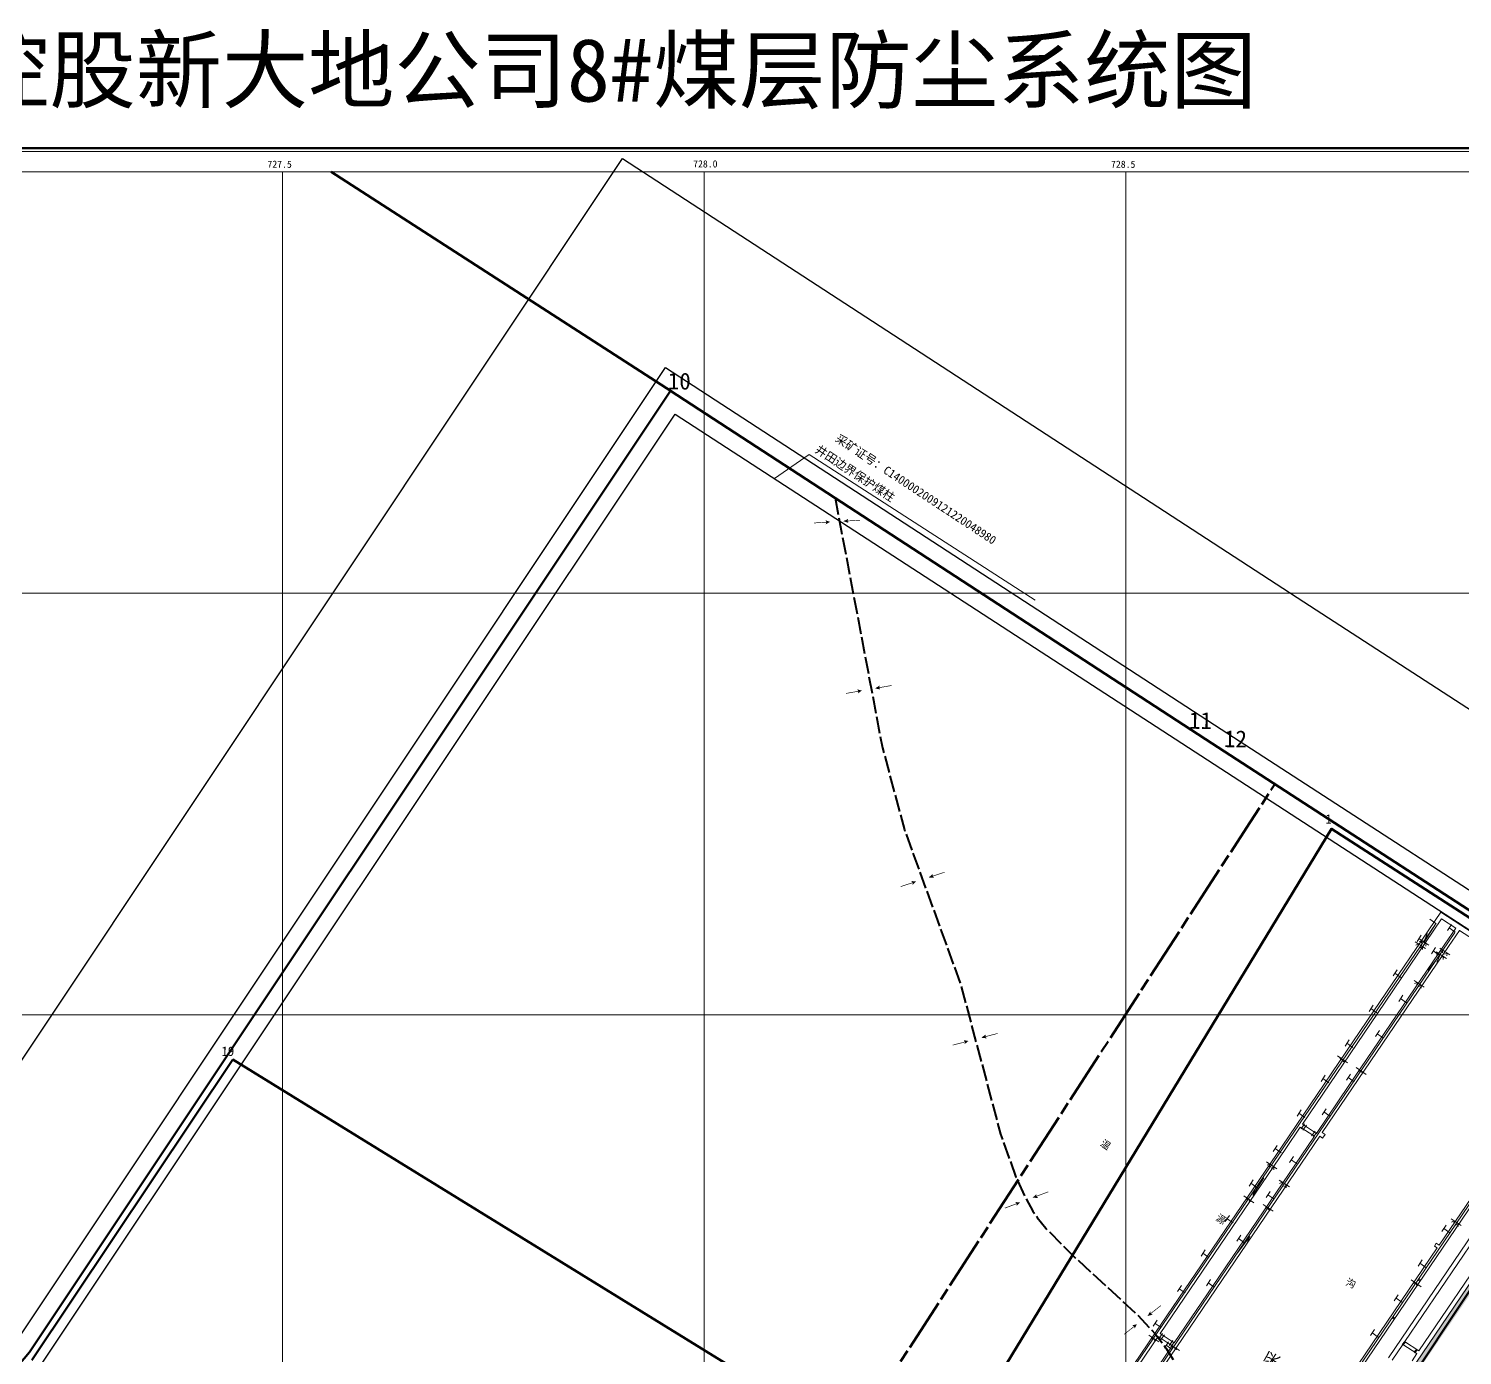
# Model space of a CAD drawing. Header units: inches. Extents: x 19725493 to 19730068, y 4137932 to 4142732.
# Drawn here: x 19727199 to 19728899, y 4141096 to 4142670 of the extents above; entities that cross this region are included whole.
import ezdxf

# ---------------------------------------------------------------- set-up
doc = ezdxf.new("R2010")
doc.units = ezdxf.units.IN
doc.header["$MEASUREMENT"] = 0
doc.linetypes.add('推测向背斜轴', pattern=[0.022, 0.01, -0.002, 0.01])
doc.linetypes.add('采区边界_1', pattern=[0.03, 0.0125, -0.001, 0.003, -0.001, 0.0125])
doc.layers.get('0').update_dxf_attribs({"lineweight": 0})
for name, color, linetype, lineweight in [('2026年下半年衔接计划', 7, 'Continuous', 0), ('井田边界', 7, 'Continuous', 0), ('保安煤柱', 7, 'Continuous', 0), ('周边煤矿示意图', 7, 'Continuous', 0), ('图形修饰', 7, 'Continuous', 0), ('工作面编号', 7, 'Continuous', 0), ('文字注记', 7, 'Continuous', 0), ('次要巷道', 7, 'Continuous', 0), ('煤巷', 7, 'Continuous', 0), ('煤巷xdd0800ccj', 7, 'Continuous', 0), ('经纬网', 7, 'Continuous', 0), ('通风系统图', 7, 'Continuous', 0), ('采区边界线', 7, 'Continuous', 0), ('采空区边界颜色', 7, 'Continuous', 15), ('防尘', 7, 'Continuous', 0)]:
    doc.layers.add(name, color=color, linetype=linetype, lineweight=lineweight)
doc.styles.add('仿宋', font='')
doc.styles.add('宋体', font='')
doc.styles.add('黑体', font='')
doc.styles.get('仿宋').set_extended_font_data('仿宋')
doc.styles.get('宋体').set_extended_font_data('宋体')
doc.styles.get('黑体').set_extended_font_data('黑体')
doc.linetypes.add('井田边界', pattern='A,0.02,-0.002,0.0025,[22,8#煤防尘系统图（7月份）.shx,S=3.93701e-05,R=0,X=0,Y=-0.0025],0.0025,-0.002,0.02', length=0.049)

# ---------------------------------------------------------------- blocks, each defined once
blk = doc.blocks.new('一般向斜轴')
for points in [[(2.4, 13.5), (0, 12.5), (-2.4, 13.5), (0.1, 8.2)], [(0, -7.5), (-2.4, -13.5), (0, -12.5), (2.4, -13.5)]]:
    blk.add_hatch(color=0).paths.add_polyline_path(points, flags=17)
at = {"color": 0, "const_width": 0.75}
for points in [[(0, 12.5), (0, 27.5)], [(0, -12.5), (0, -27.5)]]:
    blk.add_lwpolyline(points, dxfattribs=at)

msp = doc.modelspace()

# ---------------------------------------------------------------- hatches: boundary and pattern name
at = {"layer": '通风系统图', "true_color": 0xff0000}
for points in [[(19728830.6, 4141113.3), (19728827.3, 4141109.2), (19728829.3, 4141107.7), (19728832.5, 4141111.8)], [(19728844.5, 4141104), (19728841.3, 4141100), (19728843.2, 4141098.4), (19728846.4, 4141102.5)]]:
    msp.add_hatch(color=1, dxfattribs=at).paths.add_polyline_path(points, flags=17)
at = {"layer": '采空区边界颜色', "true_color": 0xffc000}
msp.add_hatch(color=40, dxfattribs=at).paths.add_polyline_path([(19728615.6, 4140750.5), (19729072.5, 4141423.6), (19729252.6, 4141306.6), (19728795.7, 4140633.5), (19728615.6, 4140750.5), (19728626.2, 4140752.7), (19728793.6, 4140644), (19729241.9, 4141304.5), (19729074.6, 4141413.2), (19728626.2, 4140752.7)], flags=17)

# ---------------------------------------------------------------- linework, layer by layer
at = {"linetype": 'Continuous'}
for p, q in [((19728083.4, 4142136), (19728124.7, 4142164.7)), ((19728124.7, 4142164.7), (19728392.6, 4141991.7))]:
    msp.add_line(p, q, dxfattribs=at)
at = {"color": 7}
for centre in [(19728848.1, 4141185.6), (19728817.5, 4141140.5)]:
    msp.add_circle(centre, 1, dxfattribs=at)
at = {"layer": '2026年下半年衔接计划', "color": 1, "lineweight": 100, "true_color": 0xff0000, "flags": 128}
for points in [[(19728462.5, 4140504), (19729114.3, 4141482.3), (19728743.9, 4141720.7), (19728743.9, 4141720.7), (19728268.1, 4140937.2), (19727441, 4141447.1)], [(19727441, 4141447.1), (19727202.8, 4141090.5)]]:
    msp.add_lwpolyline(points, dxfattribs=at)
at = {"layer": '井田边界', "color": 7, "linetype": '井田边界', "lineweight": 120, "ltscale": 5000}
msp.add_line((19727960.8, 4142239.5), (19727557.8, 4142500), dxfattribs=at)
at = {"layer": '井田边界', "linetype": '井田边界', "lineweight": 120, "ltscale": 5000}
msp.add_line((19727943.2, 4142250.9), (19727943.2, 4142250.9), dxfattribs=at)
msp.add_line((19727943.2, 4142250.9), (19727943.2, 4142250.9), dxfattribs=at)
at = {"layer": '井田边界', "color": 7, "linetype": '井田边界', "lineweight": 120, "ltscale": 5000, "flags": 128}
msp.add_lwpolyline([(19727960, 4142240), (19728602.4, 4141822), (19729500, 4141240), (19728748, 4140132), (19729600, 4139600), (19728730, 4138390), (19728050, 4138850), (19727420, 4139210), (19727564, 4139358), (19727240, 4139540), (19727134, 4139410), (19726400, 4140150), (19727200, 4141100), (19727960, 4142240)], dxfattribs=at)
at = {"layer": '保安煤柱', "color": 1, "linetype": 'Continuous', "lineweight": 30, "true_color": 0xff0000, "flags": 128}
for points in [[(19727903.3, 4142515.5), (19728711.4, 4141989.7), (19729780.2, 4141296.7), (19729030.2, 4140191.6), (19729887, 4139656.6), (19728778.9, 4138115.4), (19727944.2, 4138680.1), (19727096.6, 4139164.4), (19726129.2, 4140139), (19727039.8, 4141220.3), (19727903.3, 4142515.5)], [(19727954.3, 4142267.6), (19728613.3, 4141838.8), (19729528, 4141245.7), (19728776.2, 4140138), (19729628.7, 4139605.7), (19728734.9, 4138362.5), (19728039.4, 4138833), (19727387.7, 4139205.4), (19727531.5, 4139353.3), (19727244.9, 4139514.3), (19727135.5, 4139380.1), (19726372.9, 4140148.9), (19727184, 4141112), (19727954.3, 4142267.6)]]:
    msp.add_lwpolyline(points, dxfattribs=at)
at = {"layer": '保安煤柱', "color": 1, "lineweight": 30, "true_color": 0xff0000, "flags": 128}
msp.add_lwpolyline([(19728573.6, 4138520), (19728061.2, 4138866.6), (19727452.3, 4139214.5), (19727596.5, 4139362.7), (19727235.1, 4139565.7), (19727132.5, 4139439.9), (19726427.1, 4140151.1), (19726427.1, 4140151.1), (19727215.9, 4141088), (19727965.6, 4142212.5), (19727965.6, 4142212.5), (19729472, 4141234.3), (19728722.6, 4140130.2), (19728722.5, 4140130.2), (19729574.2, 4139598.4), (19728725.1, 4138417.5), (19728061.2, 4138866.6)], dxfattribs=at)
at = {"layer": '图形修饰', "color": 7, "linetype": 'Continuous', "lineweight": 0}
for p in [(19730000, 4142500), (19729999.8, 4142500)]:
    msp.add_line(p, (19725999.8, 4142500), dxfattribs=at)
at = {"layer": '图形修饰', "color": 7, "lineweight": 50, "flags": 128}
msp.add_lwpolyline([(19730028, 4137972), (19730028, 4142528), (19725533, 4142528), (19725533, 4137972), (19725533, 4137972), (19730028, 4137972)], dxfattribs=at)
at = {"layer": '图形修饰', "color": 7, "lineweight": 20, "flags": 128}
msp.add_lwpolyline([(19730024, 4137976), (19730024, 4142524), (19730024, 4142524), (19725537, 4142524), (19725537, 4137976), (19730024, 4137976)], dxfattribs=at)
at = {"layer": '次要巷道', "color": 1, "linetype": '推测向背斜轴', "lineweight": 40, "ltscale": 2000, "true_color": 0xff0000, "flags": 128}
msp.add_lwpolyline([(19728155.3, 4142113.2), (19728211.5, 4141816.8), (19728237.5, 4141719.6), (19728304.1, 4141536.6), (19728351.6, 4141358.5), (19728369.9, 4141307.4), (19728381.2, 4141282.9), (19728390, 4141267.2), (19728395, 4141259.7), (19728405.1, 4141247.1), (19728440.2, 4141211.9), (19728513.5, 4141144.7), (19728534.8, 4141121.7), (19728548.5, 4141103.9), (19728556.1, 4141091.5), (19728560.9, 4141082), (19728563.4, 4141075.3), (19728564.4, 4141071.9), (19728565.4, 4141067.6), (19728566.5, 4141058.6), (19728566.8, 4141044.7), (19728565.4, 4141025.5), (19728559.9, 4140996), (19728548.3, 4140956.2), (19728533.4, 4140917.1), (19728497.7, 4140841.6), (19728370.9, 4140624.3), (19728341.2, 4140558.5), (19728270.2, 4140356.5)], dxfattribs=at)
at = {"layer": '煤巷', "lineweight": 9}
for p, q in [((19728794.4, 4141504.7), (19728873.8, 4141621.6)), ((19729310.6, 4141337.9), (19728873.6, 4141621.7)), ((19728798.7, 4141501.7), (19728874.7, 4141613.8)), ((19728891.5, 4141602.9), (19728874.7, 4141613.8)), ((19728878.7, 4141584), (19728891.5, 4141602.9)), ((19728883, 4141581.1), (19728895.9, 4141600)), ((19728952.1, 4141563.5), (19728895.9, 4141600)), ((19728764.8, 4141416.2), (19728878.7, 4141584)), ((19728769.1, 4141413.3), (19728883, 4141581.1)), ((19728685.5, 4141344.3), (19728794.4, 4141504.7)), ((19728709.5, 4141370.3), (19728798.7, 4141501.7)), ((19728353.4, 4140454), (19729059.3, 4141493.9)), ((19728871.7, 4141226.8), (19729054.9, 4141496.8)), ((19728726.3, 4141359.4), (19728764.7, 4141416.1)), ((19728733.2, 4141360.4), (19728769.1, 4141413.3)), ((19728689.8, 4141341.4), (19728707.1, 4141366.9)), ((19728723.9, 4141356), (19728707.1, 4141366.9)), ((19728726.3, 4141359.4), (19728709.5, 4141370.3)), ((19728610.5, 4141188.9), (19728723.9, 4141356)), ((19728614.8, 4141186), (19728730.3, 4141356.1)), ((19728730.3, 4141356.1), (19728733.6, 4141353.8)), ((19728733.2, 4141360.4), (19728736.5, 4141358.1)), ((19728733.6, 4141353.8), (19728736.5, 4141358.1)), ((19728535.5, 4141123.2), (19728685.5, 4141344.2)), ((19728541, 4141122), (19728689.8, 4141341.4)), ((19728866.1, 4141225.7), (19728868.4, 4141229.1)), ((19728868.4, 4141229.1), (19728871.7, 4141226.8)), ((19728602.1, 4140829.7), (19728869.4, 4141223.5)), ((19728866.1, 4141225.7), (19728869.4, 4141223.5)), ((19728493.8, 4141007.7), (19728614.8, 4141186)), ((19728557.5, 4141110.8), (19728610.5, 4141188.9)), ((19728415.2, 4140946), (19728535.5, 4141123.2)), ((19728481.1, 4141033.9), (19728538.6, 4141118.5)), ((19728538.6, 4141118.5), (19728555.1, 4141107.3)), ((19728541, 4141122), (19728557.5, 4141110.8)), ((19728501.6, 4141028.4), (19728555.1, 4141107.3))]:
    msp.add_line(p, q, dxfattribs=at)
at = {"layer": '煤巷xdd0800ccj', "color": 1, "lineweight": 9, "true_color": 0xff0000}
msp.add_line((19728898.5, 4141598.3), (19728895.9, 4141600), dxfattribs=at)
at = {"layer": '煤巷xdd0800ccj', "lineweight": 9}
for p, q in [((19728811.5, 4141093.3), (19728956.1, 4141306.2)), ((19728830.9, 4141112.5), (19728960.4, 4141303.3)), ((19728844, 4141087), (19728954.1, 4141249.2)), ((19728847.6, 4141101.6), (19728945, 4141245)), ((19728847.6, 4141101.6), (19728830.8, 4141112.6)), ((19728815.9, 4141090.5), (19728828.5, 4141109.1)), ((19728845.3, 4141098.2), (19728828.5, 4141109.1)), ((19728839.6, 4141089.8), (19728845.3, 4141098.2))]:
    msp.add_line(p, q, dxfattribs=at)
at = {"layer": '经纬网', "color": 18, "lineweight": 9, "true_color": 0x260000}
for q in [(19725999.8, 4142500), (19726150, 4142500)]:
    msp.add_line((19730000, 4142500), q, dxfattribs=at)
at = {"layer": '经纬网', "color": 18, "lineweight": 9, "true_color": 0x260000, "flags": 128}
for points in [[(19727500.1, 4138000), (19727500.1, 4142500)], [(19728000.2, 4138000), (19728000.2, 4142500)], [(19728500, 4138000), (19728500, 4142500)], [(19726728, 4142000), (19728927.7, 4142000)], [(19725999.8, 4141500), (19730000, 4141500)]]:
    msp.add_lwpolyline(points, dxfattribs=at)
at = {"layer": '通风系统图', "color": 5, "linetype": 'Continuous', "lineweight": 20, "true_color": 0x0000ff}
for p, q in [((19728867.6, 4141607.4), (19728854.4, 4141586.9)), ((19728854, 4141586.9), (19728857.4, 4141596.4)), ((19728664, 4141306.8), (19728650.9, 4141286.3)), ((19728650.9, 4141286.3), (19728654.3, 4141295.9))]:
    msp.add_line(p, q, dxfattribs=at)
at = {"layer": '通风系统图', "color": 1, "linetype": 'Continuous', "lineweight": 20, "true_color": 0xff0000}
for p, q in [((19728858.6, 4141552.4), (19728873.2, 4141571.8)), ((19728873.2, 4141571.8), (19728869.1, 4141562.6)), ((19728632.7, 4141217.6), (19728647.3, 4141237.1)), ((19728647.3, 4141237.1), (19728643.1, 4141227.8))]:
    msp.add_line(p, q, dxfattribs=at)
at = {"layer": '通风系统图', "color": 26, "lineweight": 15, "true_color": 0x802500}
for p, q in [((19728712.2, 4141370.7), (19728708, 4141364.9)), ((19728714.4, 4141369.2), (19728710.2, 4141363.4)), ((19728724.6, 4141362.1), (19728720.4, 4141356.3)), ((19728726.7, 4141360.6), (19728722.5, 4141354.8)), ((19728543.7, 4141122.2), (19728539.5, 4141116.3)), ((19728545.9, 4141120.6), (19728541.7, 4141114.8)), ((19728555.8, 4141113.6), (19728551.6, 4141107.8)), ((19728557.9, 4141112), (19728553.7, 4141106.2))]:
    msp.add_line(p, q, dxfattribs=at)
at = {"layer": '采区边界线', "color": 1, "linetype": '采区边界_1', "lineweight": 50, "ltscale": 5000, "true_color": 0xff0000, "flags": 128}
msp.add_lwpolyline([(19728101.1, 4140885.3), (19728647.5, 4141728.4), (19728676.8, 4141773.5)], dxfattribs=at)
at = {"layer": '防尘', "color": 5, "linetype": 'Continuous', "lineweight": 15, "true_color": 0x0000ff}
for p, q in [((19728146, 4140547.9), (19728868.1, 4141608.8)), ((19728146, 4140547.9), (19728868.1, 4141608.8)), ((19728146, 4140547.9), (19728868.1, 4141608.8)), ((19728146, 4140547.9), (19728868.1, 4141608.8)), ((19728168.2, 4140534.1), (19728890.3, 4141597.8)), ((19728168.2, 4140534.1), (19728890.3, 4141597.8)), ((19728168.2, 4140534.1), (19728890.3, 4141597.8)), ((19728168.2, 4140534.1), (19728890.3, 4141597.8))]:
    msp.add_line(p, q, dxfattribs=at)
at = {"layer": '防尘', "color": 7, "linetype": 'Continuous', "lineweight": 15}
for p, q in [((19728867.7, 4141608.5), (19728860.6, 4141613.5)), ((19728867.7, 4141608.5), (19728860.6, 4141613.5)), ((19728867.7, 4141608.5), (19728860.6, 4141613.5)), ((19728867.7, 4141608.5), (19728860.6, 4141613.5)), ((19728881.7, 4141600), (19728886.5, 4141607.3)), ((19728881.7, 4141600), (19728886.5, 4141607.3)), ((19728881.7, 4141600), (19728886.5, 4141607.3)), ((19728881.7, 4141600), (19728886.5, 4141607.3)), ((19728881.7, 4141600), (19728886.5, 4141607.3)), ((19728881.7, 4141600), (19728886.5, 4141607.3)), ((19728881.7, 4141600), (19728886.5, 4141607.3)), ((19728881.7, 4141600), (19728886.5, 4141607.3)), ((19728890.8, 4141598.1), (19728883.7, 4141603.1)), ((19728890.8, 4141598.1), (19728883.7, 4141603.1)), ((19728890.8, 4141598.1), (19728883.7, 4141603.1)), ((19728890.8, 4141598.1), (19728883.7, 4141603.1)), ((19728890.8, 4141598.1), (19728883.7, 4141603.1)), ((19728890.8, 4141598.1), (19728883.7, 4141603.1)), ((19728890.8, 4141598.1), (19728883.7, 4141603.1)), ((19728890.8, 4141598.1), (19728883.7, 4141603.1)), ((19728843.5, 4141586.6), (19728855.5, 4141578.6)), ((19728843.5, 4141586.6), (19728855.5, 4141578.6)), ((19728843.5, 4141586.6), (19728855.5, 4141578.6)), ((19728843.5, 4141586.6), (19728855.5, 4141578.6)), ((19728845.6, 4141587.1), (19728850.4, 4141594.4)), ((19728845.6, 4141587.1), (19728850.4, 4141594.4)), ((19728845.6, 4141587.1), (19728850.4, 4141594.4)), ((19728845.6, 4141587.1), (19728850.4, 4141594.4)), ((19728845.6, 4141587.1), (19728850.4, 4141594.4)), ((19728845.6, 4141587.1), (19728850.4, 4141594.4)), ((19728845.6, 4141587.1), (19728850.4, 4141594.4)), ((19728845.6, 4141587.1), (19728850.4, 4141594.4)), ((19728847.6, 4141590.7), (19728859.6, 4141582.7)), ((19728847.6, 4141590.7), (19728859.6, 4141582.7)), ((19728847.6, 4141590.7), (19728859.6, 4141582.7)), ((19728847.6, 4141590.7), (19728859.6, 4141582.7)), ((19728854.8, 4141585.5), (19728847.7, 4141590.4)), ((19728854.8, 4141585.5), (19728847.7, 4141590.4)), ((19728854.8, 4141585.5), (19728847.7, 4141590.4)), ((19728854.8, 4141585.5), (19728847.7, 4141590.4)), ((19728851.2, 4141588.3), (19728848.1, 4141586.9)), ((19728851.2, 4141588.3), (19728848.1, 4141586.9)), ((19728851.2, 4141588.3), (19728848.1, 4141586.9)), ((19728851.2, 4141588.3), (19728848.1, 4141586.9)), ((19728851.2, 4141588.3), (19728851, 4141585)), ((19728851.2, 4141588.3), (19728851, 4141585)), ((19728851.2, 4141588.3), (19728851, 4141585)), ((19728851.2, 4141588.3), (19728851, 4141585)), ((19728847.1, 4141584.2), (19728844, 4141582.7)), ((19728847.1, 4141584.2), (19728844, 4141582.7)), ((19728847.1, 4141584.2), (19728844, 4141582.7)), ((19728847.1, 4141584.2), (19728844, 4141582.7)), ((19728847.1, 4141584.2), (19728846.9, 4141580.9)), ((19728847.1, 4141584.2), (19728846.9, 4141580.9)), ((19728847.1, 4141584.2), (19728846.9, 4141580.9)), ((19728847.1, 4141584.2), (19728846.9, 4141580.9)), ((19728852.1, 4141580.7), (19728849, 4141579.3)), ((19728852.1, 4141580.7), (19728849, 4141579.3)), ((19728852.1, 4141580.7), (19728849, 4141579.3)), ((19728852.1, 4141580.7), (19728849, 4141579.3)), ((19728852.1, 4141580.7), (19728851.9, 4141577.4)), ((19728852.1, 4141580.7), (19728851.9, 4141577.4)), ((19728852.1, 4141580.7), (19728851.9, 4141577.4)), ((19728852.1, 4141580.7), (19728851.9, 4141577.4)), ((19728856.3, 4141584.9), (19728853.2, 4141583.4)), ((19728856.3, 4141584.9), (19728853.2, 4141583.4)), ((19728856.3, 4141584.9), (19728853.2, 4141583.4)), ((19728856.3, 4141584.9), (19728853.2, 4141583.4)), ((19728856.3, 4141584.9), (19728856.1, 4141581.6)), ((19728856.3, 4141584.9), (19728856.1, 4141581.6)), ((19728856.3, 4141584.9), (19728856.1, 4141581.6)), ((19728856.3, 4141584.9), (19728856.1, 4141581.6)), ((19728862.8, 4141572.5), (19728867.6, 4141579.7)), ((19728862.8, 4141572.5), (19728867.6, 4141579.7)), ((19728862.8, 4141572.5), (19728867.6, 4141579.7)), ((19728862.8, 4141572.5), (19728867.6, 4141579.7)), ((19728871.9, 4141570.8), (19728864.8, 4141575.8)), ((19728871.9, 4141570.8), (19728864.8, 4141575.8)), ((19728871.9, 4141570.8), (19728864.8, 4141575.8)), ((19728871.9, 4141570.8), (19728864.8, 4141575.8)), ((19728868.3, 4141574.9), (19728880.3, 4141566.9)), ((19728868.3, 4141574.9), (19728880.3, 4141566.9)), ((19728868.3, 4141574.9), (19728880.3, 4141566.9)), ((19728868.3, 4141574.9), (19728880.3, 4141566.9)), ((19728871.9, 4141572.5), (19728868.8, 4141571.1)), ((19728871.9, 4141572.5), (19728868.8, 4141571.1)), ((19728871.9, 4141572.5), (19728868.8, 4141571.1)), ((19728871.9, 4141572.5), (19728868.8, 4141571.1)), ((19728871.9, 4141572.5), (19728871.7, 4141569.2)), ((19728871.9, 4141572.5), (19728871.7, 4141569.2)), ((19728871.9, 4141572.5), (19728871.7, 4141569.2)), ((19728871.9, 4141572.5), (19728871.7, 4141569.2)), ((19728872.5, 4141579.1), (19728884.4, 4141571.1)), ((19728872.5, 4141579.1), (19728884.4, 4141571.1)), ((19728872.5, 4141579.1), (19728884.4, 4141571.1)), ((19728872.5, 4141579.1), (19728884.4, 4141571.1)), ((19728876.1, 4141576.7), (19728872.9, 4141575.2)), ((19728876.1, 4141576.7), (19728872.9, 4141575.2)), ((19728876.1, 4141576.7), (19728872.9, 4141575.2)), ((19728876.1, 4141576.7), (19728872.9, 4141575.2)), ((19728877, 4141569.1), (19728873.8, 4141567.6)), ((19728877, 4141569.1), (19728873.8, 4141567.6)), ((19728877, 4141569.1), (19728873.8, 4141567.6)), ((19728877, 4141569.1), (19728873.8, 4141567.6)), ((19728876.1, 4141576.7), (19728875.8, 4141573.4)), ((19728876.1, 4141576.7), (19728875.8, 4141573.4)), ((19728876.1, 4141576.7), (19728875.8, 4141573.4)), ((19728876.1, 4141576.7), (19728875.8, 4141573.4)), ((19728877, 4141569.1), (19728876.7, 4141565.8)), ((19728877, 4141569.1), (19728876.7, 4141565.8)), ((19728877, 4141569.1), (19728876.7, 4141565.8)), ((19728877, 4141569.1), (19728876.7, 4141565.8)), ((19728881.1, 4141573.2), (19728878, 4141571.8)), ((19728881.1, 4141573.2), (19728878, 4141571.8)), ((19728881.1, 4141573.2), (19728878, 4141571.8)), ((19728881.1, 4141573.2), (19728878, 4141571.8)), ((19728881.1, 4141573.2), (19728880.9, 4141569.9)), ((19728881.1, 4141573.2), (19728880.9, 4141569.9)), ((19728881.1, 4141573.2), (19728880.9, 4141569.9)), ((19728881.1, 4141573.2), (19728880.9, 4141569.9)), ((19728817.1, 4141546.1), (19728821.9, 4141553.4)), ((19728817.1, 4141546.1), (19728821.9, 4141553.4)), ((19728817.1, 4141546.1), (19728821.9, 4141553.4)), ((19728817.1, 4141546.1), (19728821.9, 4141553.4)), ((19728826.2, 4141544.4), (19728819.1, 4141549.4)), ((19728826.2, 4141544.4), (19728819.1, 4141549.4)), ((19728826.2, 4141544.4), (19728819.1, 4141549.4)), ((19728826.2, 4141544.4), (19728819.1, 4141549.4)), ((19728842.1, 4141540.9), (19728854.1, 4141532.8)), ((19728842.1, 4141540.9), (19728854.1, 4141532.8)), ((19728842.1, 4141540.9), (19728854.1, 4141532.8)), ((19728842.1, 4141540.9), (19728854.1, 4141532.8)), ((19728845.7, 4141538.5), (19728842.6, 4141537)), ((19728845.7, 4141538.5), (19728842.6, 4141537)), ((19728845.7, 4141538.5), (19728842.6, 4141537)), ((19728845.7, 4141538.5), (19728842.6, 4141537)), ((19728845.7, 4141538.5), (19728845.4, 4141535.2)), ((19728845.7, 4141538.5), (19728845.4, 4141535.2)), ((19728845.7, 4141538.5), (19728845.4, 4141535.2)), ((19728845.7, 4141538.5), (19728845.4, 4141535.2)), ((19728850.7, 4141535), (19728847.6, 4141533.5)), ((19728850.7, 4141535), (19728847.6, 4141533.5)), ((19728850.7, 4141535), (19728847.6, 4141533.5)), ((19728850.7, 4141535), (19728847.6, 4141533.5)), ((19728850.7, 4141535), (19728850.5, 4141531.7)), ((19728850.7, 4141535), (19728850.5, 4141531.7)), ((19728850.7, 4141535), (19728850.5, 4141531.7)), ((19728850.7, 4141535), (19728850.5, 4141531.7)), ((19728823.9, 4141515.9), (19728828.8, 4141523.2)), ((19728823.9, 4141515.9), (19728828.8, 4141523.2)), ((19728823.9, 4141515.9), (19728828.8, 4141523.2)), ((19728823.9, 4141515.9), (19728828.8, 4141523.2)), ((19728833.1, 4141514.2), (19728826, 4141519.2)), ((19728833.1, 4141514.2), (19728826, 4141519.2)), ((19728833.1, 4141514.2), (19728826, 4141519.2)), ((19728833.1, 4141514.2), (19728826, 4141519.2)), ((19728788.8, 4141504.1), (19728793.6, 4141511.3)), ((19728788.8, 4141504.1), (19728793.6, 4141511.3)), ((19728788.8, 4141504.1), (19728793.6, 4141511.3)), ((19728788.8, 4141504.1), (19728793.6, 4141511.3)), ((19728788.8, 4141504.1), (19728793.6, 4141511.3)), ((19728788.8, 4141504.1), (19728793.6, 4141511.3)), ((19728788.8, 4141504.1), (19728793.6, 4141511.3)), ((19728788.8, 4141504.1), (19728793.6, 4141511.3)), ((19728788.8, 4141504.1), (19728793.6, 4141511.3)), ((19728788.8, 4141504.1), (19728793.6, 4141511.3)), ((19728788.8, 4141504.1), (19728793.6, 4141511.3)), ((19728788.8, 4141504.1), (19728793.6, 4141511.3)), ((19728797.9, 4141502.4), (19728790.8, 4141507.4)), ((19728797.9, 4141502.4), (19728790.8, 4141507.4)), ((19728797.9, 4141502.4), (19728790.8, 4141507.4)), ((19728797.9, 4141502.4), (19728790.8, 4141507.4)), ((19728797.9, 4141502.4), (19728790.8, 4141507.4)), ((19728797.9, 4141502.4), (19728790.8, 4141507.4)), ((19728797.9, 4141502.4), (19728790.8, 4141507.4)), ((19728797.9, 4141502.4), (19728790.8, 4141507.4)), ((19728760.2, 4141463), (19728765, 4141470.3)), ((19728760.2, 4141463), (19728765, 4141470.3)), ((19728760.2, 4141463), (19728765, 4141470.3)), ((19728760.2, 4141463), (19728765, 4141470.3)), ((19728796.4, 4141474.3), (19728801.2, 4141481.5)), ((19728796.4, 4141474.3), (19728801.2, 4141481.5)), ((19728796.4, 4141474.3), (19728801.2, 4141481.5)), ((19728796.4, 4141474.3), (19728801.2, 4141481.5)), ((19728805.5, 4141472.6), (19728798.4, 4141477.6)), ((19728805.5, 4141472.6), (19728798.4, 4141477.6)), ((19728805.5, 4141472.6), (19728798.4, 4141477.6)), ((19728805.5, 4141472.6), (19728798.4, 4141477.6)), ((19728751.2, 4141451.3), (19728763.1, 4141443.2)), ((19728751.2, 4141451.3), (19728763.1, 4141443.2)), ((19728751.2, 4141451.3), (19728763.1, 4141443.2)), ((19728751.2, 4141451.3), (19728763.1, 4141443.2)), ((19728769.4, 4141461.4), (19728762.3, 4141466.3)), ((19728769.4, 4141461.4), (19728762.3, 4141466.3)), ((19728769.4, 4141461.4), (19728762.3, 4141466.3)), ((19728769.4, 4141461.4), (19728762.3, 4141466.3)), ((19728773.5, 4141437.4), (19728785.4, 4141429.3)), ((19728773.5, 4141437.4), (19728785.4, 4141429.3)), ((19728773.5, 4141437.4), (19728785.4, 4141429.3)), ((19728773.5, 4141437.4), (19728785.4, 4141429.3)), ((19728731.9, 4141421), (19728736.7, 4141428.3)), ((19728731.9, 4141421), (19728736.7, 4141428.3)), ((19728731.9, 4141421), (19728736.7, 4141428.3)), ((19728731.9, 4141421), (19728736.7, 4141428.3)), ((19728731.9, 4141421), (19728736.7, 4141428.3)), ((19728731.9, 4141421), (19728736.7, 4141428.3)), ((19728731.9, 4141421), (19728736.7, 4141428.3)), ((19728731.9, 4141421), (19728736.7, 4141428.3)), ((19728731.9, 4141421), (19728736.7, 4141428.3)), ((19728731.9, 4141421), (19728736.7, 4141428.3)), ((19728731.9, 4141421), (19728736.7, 4141428.3)), ((19728731.9, 4141421), (19728736.7, 4141428.3)), ((19728741.1, 4141419.3), (19728734, 4141424.3)), ((19728741.1, 4141419.3), (19728734, 4141424.3)), ((19728741.1, 4141419.3), (19728734, 4141424.3)), ((19728741.1, 4141419.3), (19728734, 4141424.3)), ((19728741.1, 4141419.3), (19728734, 4141424.3)), ((19728741.1, 4141419.3), (19728734, 4141424.3)), ((19728741.1, 4141419.3), (19728734, 4141424.3)), ((19728741.1, 4141419.3), (19728734, 4141424.3)), ((19728761.8, 4141422.4), (19728766.6, 4141429.7)), ((19728761.8, 4141422.4), (19728766.6, 4141429.7)), ((19728761.8, 4141422.4), (19728766.6, 4141429.7)), ((19728761.8, 4141422.4), (19728766.6, 4141429.7)), ((19728761.8, 4141422.4), (19728766.6, 4141429.7)), ((19728761.8, 4141422.4), (19728766.6, 4141429.7)), ((19728761.8, 4141422.4), (19728766.6, 4141429.7)), ((19728761.8, 4141422.4), (19728766.6, 4141429.7)), ((19728770.9, 4141420.5), (19728763.8, 4141425.5)), ((19728770.9, 4141420.5), (19728763.8, 4141425.5)), ((19728770.9, 4141420.5), (19728763.8, 4141425.5)), ((19728770.9, 4141420.5), (19728763.8, 4141425.5)), ((19728770.9, 4141420.5), (19728763.8, 4141425.5)), ((19728770.9, 4141420.5), (19728763.8, 4141425.5)), ((19728770.9, 4141420.5), (19728763.8, 4141425.5)), ((19728770.9, 4141420.5), (19728763.8, 4141425.5)), ((19728703.3, 4141380), (19728708.1, 4141387.2)), ((19728703.3, 4141380), (19728708.1, 4141387.2)), ((19728703.3, 4141380), (19728708.1, 4141387.2)), ((19728703.3, 4141380), (19728708.1, 4141387.2)), ((19728712.5, 4141378.3), (19728705.4, 4141383.3)), ((19728712.5, 4141378.3), (19728705.4, 4141383.3)), ((19728712.5, 4141378.3), (19728705.4, 4141383.3)), ((19728712.5, 4141378.3), (19728705.4, 4141383.3)), ((19728732.9, 4141381.4), (19728737.7, 4141388.7)), ((19728732.9, 4141381.4), (19728737.7, 4141388.7)), ((19728732.9, 4141381.4), (19728737.7, 4141388.7)), ((19728732.9, 4141381.4), (19728737.7, 4141388.7)), ((19728742.1, 4141379.8), (19728735, 4141384.8)), ((19728742.1, 4141379.8), (19728735, 4141384.8)), ((19728742.1, 4141379.8), (19728735, 4141384.8)), ((19728742.1, 4141379.8), (19728735, 4141384.8)), ((19728675, 4141337.9), (19728679.8, 4141345.2)), ((19728675, 4141337.9), (19728679.8, 4141345.2)), ((19728675, 4141337.9), (19728679.8, 4141345.2)), ((19728675, 4141337.9), (19728679.8, 4141345.2)), ((19728675, 4141337.9), (19728679.8, 4141345.2)), ((19728675, 4141337.9), (19728679.8, 4141345.2)), ((19728675, 4141337.9), (19728679.8, 4141345.2)), ((19728675, 4141337.9), (19728679.8, 4141345.2)), ((19728675, 4141337.9), (19728679.8, 4141345.2)), ((19728675, 4141337.9), (19728679.8, 4141345.2)), ((19728675, 4141337.9), (19728679.8, 4141345.2)), ((19728675, 4141337.9), (19728679.8, 4141345.2)), ((19728684.2, 4141336.3), (19728677.1, 4141341.3)), ((19728684.2, 4141336.3), (19728677.1, 4141341.3)), ((19728684.2, 4141336.3), (19728677.1, 4141341.3)), ((19728684.2, 4141336.3), (19728677.1, 4141341.3)), ((19728684.2, 4141336.3), (19728677.1, 4141341.3)), ((19728684.2, 4141336.3), (19728677.1, 4141341.3)), ((19728684.2, 4141336.3), (19728677.1, 4141341.3)), ((19728684.2, 4141336.3), (19728677.1, 4141341.3)), ((19728694.1, 4141324.9), (19728698.9, 4141332.1)), ((19728694.1, 4141324.9), (19728698.9, 4141332.1)), ((19728694.1, 4141324.9), (19728698.9, 4141332.1)), ((19728694.1, 4141324.9), (19728698.9, 4141332.1)), ((19728667.1, 4141325.5), (19728679.1, 4141317.5)), ((19728667.1, 4141325.5), (19728679.1, 4141317.5)), ((19728667.1, 4141325.5), (19728679.1, 4141317.5)), ((19728667.1, 4141325.5), (19728679.1, 4141317.5)), ((19728670.7, 4141323.1), (19728667.6, 4141321.6)), ((19728670.7, 4141323.1), (19728667.6, 4141321.6)), ((19728670.7, 4141323.1), (19728667.6, 4141321.6)), ((19728670.7, 4141323.1), (19728667.6, 4141321.6)), ((19728670.7, 4141323.1), (19728670.5, 4141319.8)), ((19728670.7, 4141323.1), (19728670.5, 4141319.8)), ((19728670.7, 4141323.1), (19728670.5, 4141319.8)), ((19728670.7, 4141323.1), (19728670.5, 4141319.8)), ((19728675.8, 4141319.6), (19728672.7, 4141318.1)), ((19728675.8, 4141319.6), (19728672.7, 4141318.1)), ((19728675.8, 4141319.6), (19728672.7, 4141318.1)), ((19728675.8, 4141319.6), (19728672.7, 4141318.1)), ((19728675.8, 4141319.6), (19728675.5, 4141316.3)), ((19728675.8, 4141319.6), (19728675.5, 4141316.3)), ((19728675.8, 4141319.6), (19728675.5, 4141316.3)), ((19728675.8, 4141319.6), (19728675.5, 4141316.3)), ((19728703.2, 4141323.2), (19728696.1, 4141328.2)), ((19728703.2, 4141323.2), (19728696.1, 4141328.2)), ((19728703.2, 4141323.2), (19728696.1, 4141328.2)), ((19728703.2, 4141323.2), (19728696.1, 4141328.2)), ((19728646.5, 4141296.9), (19728651.3, 4141304.2)), ((19728646.5, 4141296.9), (19728651.3, 4141304.2)), ((19728646.5, 4141296.9), (19728651.3, 4141304.2)), ((19728646.5, 4141296.9), (19728651.3, 4141304.2)), ((19728655.6, 4141295.2), (19728648.5, 4141300.2)), ((19728655.6, 4141295.2), (19728648.5, 4141300.2)), ((19728655.6, 4141295.2), (19728648.5, 4141300.2)), ((19728655.6, 4141295.2), (19728648.5, 4141300.2)), ((19728682.1, 4141303.9), (19728694.1, 4141295.9)), ((19728682.1, 4141303.9), (19728694.1, 4141295.9)), ((19728682.1, 4141303.9), (19728694.1, 4141295.9)), ((19728682.1, 4141303.9), (19728694.1, 4141295.9)), ((19728685.7, 4141301.5), (19728682.6, 4141300.1)), ((19728685.7, 4141301.5), (19728682.6, 4141300.1)), ((19728685.7, 4141301.5), (19728682.6, 4141300.1)), ((19728685.7, 4141301.5), (19728682.6, 4141300.1)), ((19728685.7, 4141301.5), (19728685.5, 4141298.3)), ((19728685.7, 4141301.5), (19728685.5, 4141298.3)), ((19728685.7, 4141301.5), (19728685.5, 4141298.3)), ((19728685.7, 4141301.5), (19728685.5, 4141298.3)), ((19728690.7, 4141298.1), (19728687.6, 4141296.6)), ((19728690.7, 4141298.1), (19728687.6, 4141296.6)), ((19728690.7, 4141298.1), (19728687.6, 4141296.6)), ((19728690.7, 4141298.1), (19728687.6, 4141296.6)), ((19728690.7, 4141298.1), (19728690.5, 4141294.8)), ((19728690.7, 4141298.1), (19728690.5, 4141294.8)), ((19728690.7, 4141298.1), (19728690.5, 4141294.8)), ((19728690.7, 4141298.1), (19728690.5, 4141294.8)), ((19728640.2, 4141285.3), (19728652.1, 4141277.2)), ((19728640.2, 4141285.3), (19728652.1, 4141277.2)), ((19728640.2, 4141285.3), (19728652.1, 4141277.2)), ((19728640.2, 4141285.3), (19728652.1, 4141277.2)), ((19728666.5, 4141283.2), (19728671.3, 4141290.5)), ((19728666.5, 4141283.2), (19728671.3, 4141290.5)), ((19728666.5, 4141283.2), (19728671.3, 4141290.5)), ((19728666.5, 4141283.2), (19728671.3, 4141290.5)), ((19728675.7, 4141281.6), (19728668.6, 4141286.6)), ((19728675.7, 4141281.6), (19728668.6, 4141286.6)), ((19728675.7, 4141281.6), (19728668.6, 4141286.6)), ((19728675.7, 4141281.6), (19728668.6, 4141286.6)), ((19728663.1, 4141275.1), (19728675, 4141267)), ((19728663.1, 4141275.1), (19728675, 4141267)), ((19728663.1, 4141275.1), (19728675, 4141267)), ((19728663.1, 4141275.1), (19728675, 4141267)), ((19728618.1, 4141254.9), (19728623, 4141262.1)), ((19728618.1, 4141254.9), (19728623, 4141262.1)), ((19728618.1, 4141254.9), (19728623, 4141262.1)), ((19728618.1, 4141254.9), (19728623, 4141262.1)), ((19728618.1, 4141254.9), (19728623, 4141262.1)), ((19728618.1, 4141254.9), (19728623, 4141262.1)), ((19728618.1, 4141254.9), (19728623, 4141262.1)), ((19728618.1, 4141254.9), (19728623, 4141262.1)), ((19728618.1, 4141254.9), (19728623, 4141262.1)), ((19728618.1, 4141254.9), (19728623, 4141262.1)), ((19728618.1, 4141254.9), (19728623, 4141262.1)), ((19728618.1, 4141254.9), (19728623, 4141262.1)), ((19728627.3, 4141253.2), (19728620.2, 4141258.2)), ((19728627.3, 4141253.2), (19728620.2, 4141258.2)), ((19728627.3, 4141253.2), (19728620.2, 4141258.2)), ((19728627.3, 4141253.2), (19728620.2, 4141258.2)), ((19728627.3, 4141253.2), (19728620.2, 4141258.2)), ((19728627.3, 4141253.2), (19728620.2, 4141258.2)), ((19728627.3, 4141253.2), (19728620.2, 4141258.2)), ((19728627.3, 4141253.2), (19728620.2, 4141258.2)), ((19728875.1, 4141243.2), (19728879.9, 4141250.5)), ((19728875.1, 4141243.2), (19728879.9, 4141250.5)), ((19728875.1, 4141243.2), (19728879.9, 4141250.5)), ((19728875.1, 4141243.2), (19728879.9, 4141250.5)), ((19728884.3, 4141241.6), (19728877.2, 4141246.5)), ((19728884.3, 4141241.6), (19728877.2, 4141246.5)), ((19728884.3, 4141241.6), (19728877.2, 4141246.5)), ((19728884.3, 4141241.6), (19728877.2, 4141246.5)), ((19728885.9, 4141258), (19728897.8, 4141250)), ((19728885.9, 4141258), (19728897.8, 4141250)), ((19728885.9, 4141258), (19728897.8, 4141250)), ((19728885.9, 4141258), (19728897.8, 4141250)), ((19728889.5, 4141255.6), (19728886.3, 4141254.1)), ((19728889.5, 4141255.6), (19728886.3, 4141254.1)), ((19728889.5, 4141255.6), (19728886.3, 4141254.1)), ((19728889.5, 4141255.6), (19728886.3, 4141254.1)), ((19728889.5, 4141255.6), (19728889.2, 4141252.3)), ((19728889.5, 4141255.6), (19728889.2, 4141252.3)), ((19728889.5, 4141255.6), (19728889.2, 4141252.3)), ((19728889.5, 4141255.6), (19728889.2, 4141252.3)), ((19728894.5, 4141252.2), (19728891.4, 4141250.7)), ((19728894.5, 4141252.2), (19728894.3, 4141248.9)), ((19728631.8, 4141231.4), (19728636.6, 4141238.7)), ((19728631.8, 4141231.4), (19728636.6, 4141238.7)), ((19728631.8, 4141231.4), (19728636.6, 4141238.7)), ((19728631.8, 4141231.4), (19728636.6, 4141238.7)), ((19728641, 4141229.7), (19728633.9, 4141234.7)), ((19728641, 4141229.7), (19728633.9, 4141234.7)), ((19728641, 4141229.7), (19728633.9, 4141234.7)), ((19728641, 4141229.7), (19728633.9, 4141234.7)), ((19728589.6, 4141213.8), (19728594.4, 4141221.1)), ((19728589.6, 4141213.8), (19728594.4, 4141221.1)), ((19728589.6, 4141213.8), (19728594.4, 4141221.1)), ((19728589.6, 4141213.8), (19728594.4, 4141221.1)), ((19728598.7, 4141212.2), (19728591.6, 4141217.2)), ((19728598.7, 4141212.2), (19728591.6, 4141217.2)), ((19728598.7, 4141212.2), (19728591.6, 4141217.2)), ((19728598.7, 4141212.2), (19728591.6, 4141217.2)), ((19728846.8, 4141202), (19728851.6, 4141209.3)), ((19728846.8, 4141202), (19728851.6, 4141209.3)), ((19728846.8, 4141202), (19728851.6, 4141209.3)), ((19728846.8, 4141202), (19728851.6, 4141209.3)), ((19728856, 4141200.3), (19728848.9, 4141205.3)), ((19728856, 4141200.3), (19728848.9, 4141205.3)), ((19728856, 4141200.3), (19728848.9, 4141205.3)), ((19728856, 4141200.3), (19728848.9, 4141205.3)), ((19728561.3, 4141171.8), (19728566.1, 4141179.1)), ((19728561.3, 4141171.8), (19728566.1, 4141179.1)), ((19728561.3, 4141171.8), (19728566.1, 4141179.1)), ((19728561.3, 4141171.8), (19728566.1, 4141179.1)), ((19728561.3, 4141171.8), (19728566.1, 4141179.1)), ((19728561.3, 4141171.8), (19728566.1, 4141179.1)), ((19728561.3, 4141171.8), (19728566.1, 4141179.1)), ((19728561.3, 4141171.8), (19728566.1, 4141179.1)), ((19728561.3, 4141171.8), (19728566.1, 4141179.1)), ((19728561.3, 4141171.8), (19728566.1, 4141179.1)), ((19728561.3, 4141171.8), (19728566.1, 4141179.1)), ((19728561.3, 4141171.8), (19728566.1, 4141179.1)), ((19728595.9, 4141178.7), (19728600.7, 4141186)), ((19728595.9, 4141178.7), (19728600.7, 4141186)), ((19728595.9, 4141178.7), (19728600.7, 4141186)), ((19728595.9, 4141178.7), (19728600.7, 4141186)), ((19728595.9, 4141178.7), (19728600.7, 4141186)), ((19728595.9, 4141178.7), (19728600.7, 4141186)), ((19728595.9, 4141178.7), (19728600.7, 4141186)), ((19728595.9, 4141178.7), (19728600.7, 4141186)), ((19728605.1, 4141177.1), (19728598, 4141182)), ((19728605.1, 4141177.1), (19728598, 4141182)), ((19728605.1, 4141177.1), (19728598, 4141182)), ((19728605.1, 4141177.1), (19728598, 4141182)), ((19728838.6, 4141185.6), (19728850.5, 4141177.5)), ((19728838.6, 4141185.6), (19728850.5, 4141177.5)), ((19728838.6, 4141185.6), (19728850.5, 4141177.5)), ((19728838.6, 4141185.6), (19728850.5, 4141177.5)), ((19728570.4, 4141170.2), (19728563.3, 4141175.1)), ((19728570.4, 4141170.2), (19728563.3, 4141175.1)), ((19728570.4, 4141170.2), (19728563.3, 4141175.1)), ((19728570.4, 4141170.2), (19728563.3, 4141175.1)), ((19728570.4, 4141170.2), (19728563.3, 4141175.1)), ((19728570.4, 4141170.2), (19728563.3, 4141175.1)), ((19728570.4, 4141170.2), (19728563.3, 4141175.1)), ((19728570.4, 4141170.2), (19728563.3, 4141175.1)), ((19728818.5, 4141160.8), (19728823.3, 4141168.1)), ((19728818.5, 4141160.8), (19728823.3, 4141168.1)), ((19728818.5, 4141160.8), (19728823.3, 4141168.1)), ((19728818.5, 4141160.8), (19728823.3, 4141168.1)), ((19728827.7, 4141159.1), (19728820.6, 4141164.1)), ((19728827.7, 4141159.1), (19728820.6, 4141164.1)), ((19728827.7, 4141159.1), (19728820.6, 4141164.1)), ((19728827.7, 4141159.1), (19728820.6, 4141164.1)), ((19728532.7, 4141130.8), (19728537.5, 4141138)), ((19728532.7, 4141130.8), (19728537.5, 4141138)), ((19728532.7, 4141130.8), (19728537.5, 4141138)), ((19728532.7, 4141130.8), (19728537.5, 4141138)), ((19728541.9, 4141129.1), (19728534.8, 4141134.1)), ((19728541.9, 4141129.1), (19728534.8, 4141134.1)), ((19728541.9, 4141129.1), (19728534.8, 4141134.1)), ((19728541.9, 4141129.1), (19728534.8, 4141134.1)), ((19728790.2, 4141119.6), (19728795, 4141126.9)), ((19728790.2, 4141119.6), (19728795, 4141126.9)), ((19728790.2, 4141119.6), (19728795, 4141126.9)), ((19728790.2, 4141119.6), (19728795, 4141126.9)), ((19728527.3, 4141120.2), (19728539.2, 4141112.1)), ((19728527.3, 4141120.2), (19728539.2, 4141112.1)), ((19728527.3, 4141120.2), (19728539.2, 4141112.1)), ((19728527.3, 4141120.2), (19728539.2, 4141112.1)), ((19728545.9, 4141104.8), (19728550.7, 4141112.1)), ((19728545.9, 4141104.8), (19728550.7, 4141112.1)), ((19728545.9, 4141104.8), (19728550.7, 4141112.1)), ((19728545.9, 4141104.8), (19728550.7, 4141112.1)), ((19728545.9, 4141104.8), (19728550.7, 4141112.1)), ((19728545.9, 4141104.8), (19728550.7, 4141112.1)), ((19728545.9, 4141104.8), (19728550.7, 4141112.1)), ((19728545.9, 4141104.8), (19728550.7, 4141112.1)), ((19728552, 4141109.8), (19728564, 4141101.7)), ((19728552, 4141109.8), (19728564, 4141101.7)), ((19728552, 4141109.8), (19728564, 4141101.7)), ((19728552, 4141109.8), (19728564, 4141101.7)), ((19728799.3, 4141117.9), (19728792.2, 4141122.9)), ((19728799.3, 4141117.9), (19728792.2, 4141122.9)), ((19728799.3, 4141117.9), (19728792.2, 4141122.9)), ((19728799.3, 4141117.9), (19728792.2, 4141122.9)), ((19728555, 4141103.2), (19728547.9, 4141108.2)), ((19728555, 4141103.2), (19728547.9, 4141108.2)), ((19728555, 4141103.2), (19728547.9, 4141108.2)), ((19728555, 4141103.2), (19728547.9, 4141108.2)), ((19728555, 4141103.2), (19728547.9, 4141108.2)), ((19728555, 4141103.2), (19728547.9, 4141108.2)), ((19728555, 4141103.2), (19728547.9, 4141108.2)), ((19728555, 4141103.2), (19728547.9, 4141108.2))]:
    msp.add_line(p, q, dxfattribs=at)
at = {"layer": '防尘', "color": 5, "lineweight": 15, "true_color": 0x0000ff}
msp.add_line((19728349.5, 4140453.5), (19729053.1, 4141489.8), dxfattribs=at)
at = {"layer": '防尘', "color": 7, "linetype": 'Continuous', "lineweight": 15}
for centre in [(19728756.5, 4141449.3), (19728756.5, 4141449.3), (19728756.5, 4141449.3), (19728756.5, 4141449.3), (19728759.7, 4141447.1), (19728759.7, 4141447.1), (19728759.7, 4141447.1), (19728759.7, 4141447.1), (19728778.8, 4141435.4), (19728778.8, 4141435.4), (19728778.8, 4141435.4), (19728778.8, 4141435.4), (19728782, 4141433.2), (19728782, 4141433.2), (19728782, 4141433.2), (19728782, 4141433.2), (19728645.5, 4141283.3), (19728645.5, 4141283.3), (19728645.5, 4141283.3), (19728645.5, 4141283.3), (19728648.7, 4141281.1), (19728648.7, 4141281.1), (19728648.7, 4141281.1), (19728648.7, 4141281.1), (19728668.4, 4141273.1), (19728668.4, 4141273.1), (19728668.4, 4141273.1), (19728668.4, 4141273.1), (19728671.6, 4141271), (19728671.6, 4141271), (19728671.6, 4141271), (19728671.6, 4141271), (19728843.9, 4141183.6), (19728843.9, 4141183.6), (19728843.9, 4141183.6), (19728843.9, 4141183.6), (19728847.1, 4141181.4), (19728847.1, 4141181.4), (19728847.1, 4141181.4), (19728847.1, 4141181.4), (19728532.6, 4141118.2), (19728532.6, 4141118.2), (19728532.6, 4141118.2), (19728532.6, 4141118.2), (19728535.8, 4141116.1), (19728535.8, 4141116.1), (19728535.8, 4141116.1), (19728535.8, 4141116.1), (19728557.3, 4141107.8), (19728557.3, 4141107.8), (19728557.3, 4141107.8), (19728557.3, 4141107.8), (19728560.5, 4141105.7), (19728560.5, 4141105.7), (19728560.5, 4141105.7), (19728560.5, 4141105.7)]:
    msp.add_ellipse(centre, major_axis=(-1.59, -2.34), ratio=0.616162, start_param=5.207066, end_param=7.359305, dxfattribs=at)

# ---------------------------------------------------------------- block references
at = {"layer": '次要巷道', "color": 1, "true_color": 0xff0000}
for p, rotation in [((19728157.6, 4142085), 93.42042064944398), ((19728195.3, 4141885.9), 99.8513329380914), ((19728259.2, 4141660.6), 108.111298992017), ((19728321.5, 4141471), 104.5585630770452), ((19728382.4, 4141280.4), 110.5450070317577), ((19728519.9, 4141138.1), 128.0695284635903)]:
    msp.add_blockref('一般向斜轴', p, dxfattribs=dict(at, rotation=rotation))

# ---------------------------------------------------------------- texts
at = {"layer": '2026年下半年衔接计划', "color": 1, "true_color": 0xff0000, "style": '宋体'}
for s, height, p in [('1', 11.1, (19728736.8, 4141726.7)), ('19', 11.07, (19727427.6, 4141451.4))]:
    msp.add_text(s, height=height, rotation=359.3833, dxfattribs=at).set_placement(p)
at = {"layer": '井田边界', "color": 7, "style": '宋体'}
for s, p in [('10', (19727956.9, 4142241.8)), ('11', (19728575, 4141839.3)), ('12', (19728616.5, 4141817.5))]:
    msp.add_text(s, height=20, rotation=359.3833, dxfattribs=at).set_placement(p)
at = {"layer": '周边煤矿示意图', "color": 7, "style": '仿宋'}
for s, p in [('采矿证号：C1400002009121220048980', (19728154.6, 4142180.9)), ('井田边界保护煤柱', (19728130.7, 4142168))]:
    msp.add_text(s, height=10, rotation=326.6426, dxfattribs=at).set_placement(p)
at = {"layer": '工作面编号', "color": 7, "style": '仿宋'}
msp.add_text('综采', height=13.5, rotation=55.6886, dxfattribs=at).set_placement((19728663.2, 4141064.9))
at = {"layer": '文字注记', "color": 7, "style": '仿宋'}
for s, rotation, p in [('温               ', 325.9221, (19728469, 4141345.7)), ('源           ', 325.9221, (19728606.1, 4141257.2)), ('沟           ', 337.8514, (19728760.1, 4141179.8))]:
    msp.add_text(s, height=8.5, rotation=rotation, dxfattribs=at).set_placement(p)
at = {"layer": '经纬网', "color": 7, "style": '宋体'}
for s, p in [('727.5', (19727482.1, 4142504.6)), ('728.0', (19727987, 4142505)), ('728.5', (19728482.6, 4142504.6))]:
    msp.add_text(s, height=8.5, dxfattribs=at).set_placement(p)
at = {"layer": '通风系统图', "color": 7, "style": '黑体'}
msp.add_text('晋能控股新大地公司8#煤层防尘系统图', height=75, rotation=359.9831, dxfattribs=at).set_placement((19726916.6, 4142583.4))

doc.saveas('drawing.dxf')
